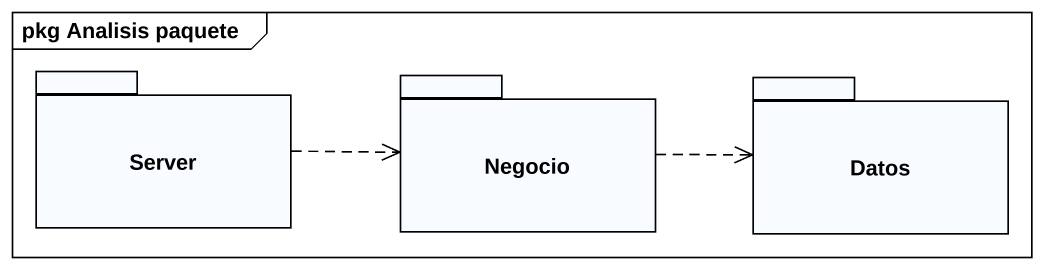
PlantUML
@startuml
mainframe pkg Analisis paquete
package Server {
}
package Negocio {
}
package Datos {
}
Server .right.> Negocio
Negocio .right.> Datos
@enduml
